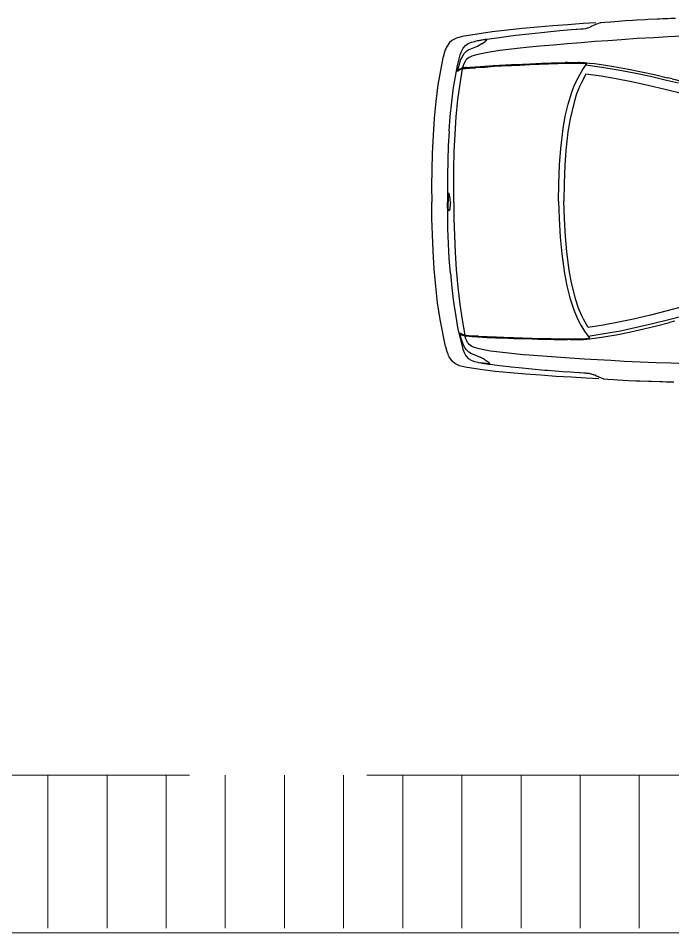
# Model space of a CAD drawing. Header units: inches. Extents: x 13 to 261, y -112 to -47.
# Drawn here: x 41.883 to 45.202, y -64.427 to -59.788 of the extents above; entities that cross this region are included whole.
import ezdxf

# ---------------------------------------------------------------- set-up
doc = ezdxf.new("R2010")
doc.units = ezdxf.units.IN
doc.header["$MEASUREMENT"] = 0
doc.linetypes.add('ACAD_ISO02W100', pattern=[15, 12, -3])
doc.linetypes.add('ACAD_ISO04W100', pattern=[30, 24, -3, 0, -3])
for name, color, linetype, lineweight in [('BANQUETA', 2, 'Continuous', 18), ('EJES', 1, 'ACAD_ISO04W100', 13), ('POY. LOSA', 212, 'ACAD_ISO02W100', 13)]:
    doc.layers.add(name, color=color, linetype=linetype, lineweight=lineweight)

msp = doc.modelspace()

# ---------------------------------------------------------------- linework, layer by layer
at = {"linetype": 'Continuous'}
for p, q in [((44.8116, -59.8105), (44.7472, -59.8151)), ((44.0377, -59.9855), (44.0367, -59.9885)), ((44.6689, -60.0118), (44.6559, -60.0124)), ((44.6689, -60.0118), (44.6974, -60.0116)), ((44.1108, -60.0528), (44.1103, -60.0568)), ((44.1502, -60.0379), (44.1427, -60.039)), ((44.1577, -60.0374), (44.1567, -60.0374)), ((45.1992, -60.0956), (45.1752, -60.0893)), ((45.2102, -61.3245), (45.1863, -61.3312)), ((44.1227, -61.3867), (44.1222, -61.3828)), ((44.1624, -61.4009), (44.1548, -61.4)), ((44.1699, -61.4013), (44.1689, -61.4013)), ((44.6815, -61.4178), (44.6685, -61.4174)), ((44.6815, -61.4178), (44.71, -61.4175)), ((44.0508, -61.4554), (44.0498, -61.4524)), ((44.8278, -61.6165), (44.7633, -61.613))]:
    msp.add_line(p, q, dxfattribs=at)
for points in [[(44.8346, -59.8103), (44.8371, -59.8098), (44.8571, -59.8081), (44.8861, -59.8054), (44.9076, -59.8037), (44.9616, -59.7992), (44.9985, -59.7969), (45.0185, -59.7957), (45.062, -59.7933), (45.076, -59.7927), (45.1225, -59.7907), (45.134, -59.7901), (45.152, -59.7895), (45.1775, -59.7887), (45.1915, -59.7881), (45.216, -59.7879)], [(44.7472, -59.8151), (44.6702, -59.8208), (44.5938, -59.8265), (44.5168, -59.8332), (44.4399, -59.8404), (44.363, -59.848), (44.2865, -59.8572), (44.2101, -59.8679), (44.1343, -59.8811), (44.1058, -59.8888), (44.0814, -59.9011), (44.07, -59.9112), (44.0542, -59.9348), (44.0503, -59.9428), (44.0484, -59.9484), (44.0445, -59.9599), (44.0377, -59.9855)], [(44.7159, -59.8434), (44.7359, -59.8417), (44.7414, -59.8412), (44.7479, -59.8406), (44.7604, -59.839), (44.7699, -59.8369), (44.7724, -59.8359), (44.7818, -59.8328), (44.7823, -59.8328), (44.7853, -59.8313)], [(44.7654, -59.8379), (44.7699, -59.8369), (44.7724, -59.8359), (44.7818, -59.8328), (44.7823, -59.8328), (44.7853, -59.8313)], [(44.8346, -59.8103), (44.8162, -59.817), (44.8157, -59.8175), (44.8102, -59.8195), (44.7998, -59.8241), (44.7908, -59.8287), (44.7863, -59.8308), (44.7853, -59.8313)], [(45.2538, -59.8786), (45.1788, -59.8822), (45.1038, -59.8864), (45.0224, -59.8911), (44.9414, -59.8964), (44.8735, -59.9015), (44.806, -59.9061), (44.7381, -59.9117), (44.6671, -59.9173), (44.5967, -59.9235), (44.5277, -59.9301), (44.4593, -59.9362), (44.4288, -59.9395), (44.3254, -59.9519), (44.2635, -59.9609), (44.23, -59.9677), (44.2061, -59.9729), (44.1831, -59.9797), (44.1692, -59.9863), (44.1573, -59.9954), (44.1528, -60.0004), (44.1489, -60.0065), (44.1415, -60.022), (44.1405, -60.0245), (44.1362, -60.0396)], [(44.1985, -59.905), (44.2005, -59.9045), (44.2139, -59.9014), (44.2199, -59.9003), (44.2434, -59.8961), (44.2514, -59.8945), (44.2729, -59.8918), (44.2823, -59.8903), (44.2958, -59.8886), (44.3228, -59.8849), (44.3558, -59.8806), (44.3672, -59.879), (44.4062, -59.8742), (44.4716, -59.8666), (44.5371, -59.8595), (44.5511, -59.8584), (44.6285, -59.8507), (44.6675, -59.8473), (44.687, -59.8456), (44.7114, -59.8434)], [(44.7114, -59.8434), (44.7134, -59.8434), (44.7159, -59.8434)], [(44.068, -60.3597), (44.0734, -60.2856), (44.0807, -60.2121), (44.0906, -60.1385), (44.0996, -60.0829), (44.1106, -60.0273), (44.1241, -59.9727), (44.1304, -59.9556), (44.1383, -59.9396), (44.1502, -59.9254), (44.1651, -59.9158), (44.182, -59.9092), (44.1985, -59.905)], [(44.2017, -59.9345), (44.1853, -59.9406), (44.1679, -59.9483), (44.1539, -59.9569), (44.142, -59.9685)], [(44.2342, -59.9175), (44.2117, -59.9304), (44.2017, -59.9345)], [(44.2342, -59.9175), (44.24, -59.9131), (44.2505, -59.906), (44.2545, -59.903), (44.2564, -59.901), (44.2589, -59.8985), (44.2594, -59.8975), (44.2584, -59.8965), (44.2534, -59.8965), (44.2529, -59.8965), (44.2509, -59.8965), (44.2409, -59.8976), (44.2118, -59.9018)], [(44.142, -59.9685), (44.1332, -59.9826), (44.1263, -59.9977), (44.1171, -60.0267), (44.1108, -60.0528)], [(44.0367, -59.9885), (44.0109, -60.1247), (44.0002, -60.2098), (43.992, -60.2954), (43.9862, -60.3809), (43.9821, -60.4745), (43.9798, -60.5565), (43.979, -60.639), (43.9793, -60.721)], [(44.1103, -60.0568), (44.1153, -60.0528), (44.1272, -60.0467), (44.1312, -60.0451), (44.1342, -60.0441), (44.1362, -60.0436), (44.1362, -60.0436), (44.1372, -60.0436), (44.1417, -60.043), (44.1487, -60.042), (44.1492, -60.042), (44.1502, -60.0419), (44.1562, -60.0414), (44.1752, -60.0402), (44.2012, -60.0385), (44.2032, -60.038), (44.2486, -60.0351), (44.2961, -60.0316), (44.3706, -60.0275), (44.3841, -60.0269), (44.4271, -60.025), (44.4765, -60.0225), (44.4765, -60.0225), (44.572, -60.0187), (44.6195, -60.0173), (44.6595, -60.0159), (44.662, -60.0159), (44.6805, -60.0157), (44.705, -60.0155), (44.7145, -60.0154), (44.721, -60.0153), (44.724, -60.0153), (44.7315, -60.0152), (44.767, -60.0179)], [(44.1577, -60.0374), (44.1721, -60.0363), (44.1721, -60.0363), (44.2001, -60.034), (44.2481, -60.0306), (44.2531, -60.0305), (44.2906, -60.0277), (44.3241, -60.0259), (44.384, -60.0229), (44.391, -60.0223), (44.4005, -60.0222), (44.4765, -60.0185), (44.4765, -60.0185), (44.5075, -60.0173), (44.536, -60.016), (44.553, -60.0153), (44.586, -60.0141), (44.629, -60.0132), (44.6559, -60.0124)], [(44.6232, -60.7152), (44.6239, -60.6272), (44.6281, -60.5317), (44.6343, -60.4481), (44.6459, -60.3475), (44.6564, -60.2849), (44.6708, -60.2233), (44.6898, -60.1626), (44.7045, -60.1255), (44.7216, -60.0893), (44.7428, -60.0526), (44.767, -60.0179)], [(44.6974, -60.0116), (44.7119, -60.0114), (44.7224, -60.0113), (44.7294, -60.0113), (44.7364, -60.0117), (44.754, -60.0125)], [(44.754, -60.0125), (44.78, -60.0148), (44.805, -60.0176), (44.829, -60.0204), (44.9031, -60.0322), (44.9773, -60.0456), (45.0434, -60.059), (45.109, -60.0734), (45.1752, -60.0893)], [(45.2309, -60.1178), (45.1708, -60.1028), (45.0886, -60.0836), (45.0069, -60.0663), (44.9248, -60.0505), (44.8427, -60.0373), (44.7606, -60.026)], [(44.0913, -60.72), (44.091, -60.6355), (44.0917, -60.551), (44.094, -60.4645), (44.0977, -60.3779), (44.1039, -60.2884), (44.1126, -60.1993), (44.1234, -60.1212), (44.1362, -60.0436)], [(44.1108, -60.0528), (44.1237, -60.0447), (44.1282, -60.0426), (44.1287, -60.0426)], [(44.1362, -60.0396), (44.1312, -60.0416), (44.1287, -60.0426)], [(44.1362, -60.0396), (44.1372, -60.0396), (44.1427, -60.039)], [(44.1567, -60.0374), (44.1557, -60.0374), (44.1527, -60.0379), (44.1502, -60.0379)], [(44.7615, -60.0715), (44.7389, -60.1132), (44.731, -60.1303), (44.7144, -60.1709), (44.7012, -60.213), (44.681, -60.2987), (44.6706, -60.3633), (44.6599, -60.4579), (44.6546, -60.535), (44.6509, -60.625), (44.6497, -60.715)], [(45.2372, -60.7098), (45.238, -60.6302), (45.2403, -60.5502), (45.2482, -60.4326), (45.2546, -60.3611), (45.2635, -60.2905), (45.2772, -60.2044), (45.2771, -60.1939), (45.274, -60.1849), (45.268, -60.1775), (45.2594, -60.173), (45.1637, -60.1489), (45.078, -60.1287), (44.9928, -60.1099), (44.9157, -60.0951), (44.8386, -60.0823), (44.7615, -60.0715)], [(45.1992, -60.0956), (45.2208, -60.1009), (45.2313, -60.1038), (45.2403, -60.1062)], [(44.068, -60.3597), (44.0637, -60.4347), (44.0614, -60.5098), (44.0595, -60.5848), (44.0591, -60.6523), (44.0588, -60.7203)], [(44.0743, -60.7202), (44.0737, -60.7112), (44.0731, -60.7012), (44.0715, -60.6922), (44.0699, -60.6847), (44.0699, -60.6842), (44.0674, -60.6762), (44.0649, -60.6762), (44.0625, -60.6898), (44.0621, -60.7033), (44.0623, -60.7203)], [(44.0498, -61.4524), (44.0216, -61.3167), (44.0093, -61.2318), (43.9996, -61.1463), (43.9923, -61.0609), (43.9865, -60.9675), (43.9827, -60.8855), (43.9805, -60.803), (43.9793, -60.721)], [(44.0745, -61.0807), (44.0688, -61.0057), (44.0651, -60.9307), (44.062, -60.8558), (44.0604, -60.7883), (44.0588, -60.7203)], [(44.0743, -60.7202), (44.0738, -60.7292), (44.0734, -60.7392), (44.072, -60.7482), (44.0706, -60.7557), (44.0706, -60.7562), (44.0682, -60.7642), (44.0657, -60.7642), (44.063, -60.7508), (44.0624, -60.7373), (44.0623, -60.7203)], [(44.0913, -60.72), (44.0925, -60.8045), (44.0948, -60.889), (44.0985, -60.9754), (44.1038, -61.0619), (44.1116, -61.1513), (44.1219, -61.2403), (44.1341, -61.3181), (44.1483, -61.3955)], [(44.6232, -60.7152), (44.6255, -60.8032), (44.6314, -60.8987), (44.6391, -60.9821), (44.6525, -61.0825), (44.6641, -61.1449), (44.6796, -61.2063), (44.6997, -61.2666), (44.715, -61.3034), (44.7328, -61.3393), (44.7546, -61.3756), (44.7795, -61.4099)], [(44.773, -61.3564), (44.7496, -61.3151), (44.7415, -61.2982), (44.7241, -61.2579), (44.7102, -61.216), (44.6885, -61.1307), (44.6769, -61.0663), (44.6645, -60.9719), (44.6578, -60.8949), (44.6525, -60.805), (44.6497, -60.715)], [(45.2372, -60.7098), (45.2394, -60.7892), (45.2431, -60.8692), (45.2532, -60.9866), (45.2608, -61.0581), (45.271, -61.1285), (45.2862, -61.2143), (45.2863, -61.2248), (45.2834, -61.2339), (45.2775, -61.2414), (45.269, -61.246), (45.1737, -61.2718), (45.0884, -61.2936), (45.0036, -61.3139), (44.9267, -61.3301), (44.8499, -61.3442), (44.773, -61.3564)], [(44.0745, -61.0807), (44.0811, -61.1546), (44.0898, -61.228), (44.101, -61.3014), (44.111, -61.3569), (44.123, -61.4122), (44.1374, -61.4666), (44.1441, -61.4836), (44.1522, -61.4995), (44.1644, -61.5134), (44.1794, -61.5227), (44.1965, -61.5291), (44.213, -61.5329)], [(45.2415, -61.3017), (45.1816, -61.3178), (45.0998, -61.3385), (45.0185, -61.3572), (44.9366, -61.3745), (44.8548, -61.3892), (44.7729, -61.4019)], [(44.7665, -61.4155), (44.7925, -61.4128), (44.8175, -61.4095), (44.8414, -61.4063), (44.9153, -61.3932), (44.9892, -61.3785), (45.0551, -61.3639), (45.1204, -61.3483), (45.1863, -61.3312)], [(44.1222, -61.3828), (44.1272, -61.3867), (44.1393, -61.3926), (44.1433, -61.3941), (44.1463, -61.395), (44.1483, -61.3955), (44.1483, -61.3955), (44.1493, -61.3955), (44.1538, -61.396), (44.1608, -61.3969), (44.1613, -61.3969), (44.1623, -61.3969), (44.1683, -61.3973), (44.1873, -61.3982), (44.2133, -61.3994), (44.2153, -61.3999), (44.2609, -61.402), (44.3084, -61.4046), (44.3829, -61.4074), (44.3964, -61.4078), (44.4394, -61.4089), (44.4889, -61.4105), (44.4889, -61.4105), (44.5845, -61.4126), (44.632, -61.4132), (44.672, -61.4138), (44.6745, -61.4138), (44.693, -61.4136), (44.7175, -61.4134), (44.727, -61.4133), (44.7335, -61.4133), (44.7365, -61.4133), (44.744, -61.4132), (44.7795, -61.4099)], [(44.1555, -61.4705), (44.1463, -61.4565), (44.1392, -61.4416), (44.1295, -61.4127), (44.1227, -61.3867)], [(44.1227, -61.3867), (44.1358, -61.3946), (44.1403, -61.3966), (44.1408, -61.3966)], [(44.1483, -61.3995), (44.1433, -61.3976), (44.1408, -61.3966)], [(45.2686, -61.5405), (45.1936, -61.5382), (45.1186, -61.5353), (45.0371, -61.5321), (44.956, -61.5283), (44.888, -61.5244), (44.8205, -61.521), (44.7524, -61.5166), (44.6814, -61.5123), (44.6108, -61.5074), (44.5418, -61.502), (44.4732, -61.4971), (44.4427, -61.4944), (44.3391, -61.4838), (44.277, -61.4759), (44.2435, -61.4697), (44.2194, -61.4649), (44.1964, -61.4586), (44.1823, -61.4522), (44.1702, -61.4433), (44.1657, -61.4384), (44.1616, -61.4324), (44.154, -61.417), (44.153, -61.4145), (44.1483, -61.3995)], [(44.1483, -61.3995), (44.1493, -61.3995), (44.1548, -61.4)], [(44.1689, -61.4013), (44.1679, -61.4013), (44.1649, -61.4009), (44.1624, -61.4009)], [(44.1699, -61.4013), (44.1844, -61.4022), (44.1844, -61.4022), (44.2124, -61.4039), (44.2604, -61.4065), (44.2654, -61.4065), (44.3029, -61.4086), (44.3364, -61.4098), (44.3965, -61.4118), (44.4035, -61.4122), (44.413, -61.4122), (44.489, -61.4145), (44.489, -61.4145), (44.52, -61.4152), (44.5485, -61.4159), (44.5655, -61.4163), (44.5985, -61.417), (44.6415, -61.4171), (44.6685, -61.4174)], [(44.71, -61.4175), (44.7245, -61.4174), (44.735, -61.4173), (44.742, -61.4172), (44.749, -61.4166), (44.7665, -61.4155)], [(44.7633, -61.613), (44.6862, -61.6087), (44.6097, -61.6044), (44.5326, -61.5991), (44.4556, -61.5933), (44.3785, -61.587), (44.302, -61.5792), (44.2254, -61.5698), (44.1493, -61.558), (44.1207, -61.5508), (44.0961, -61.539), (44.0845, -61.5291), (44.0683, -61.5057), (44.0642, -61.4978), (44.0622, -61.4923), (44.0581, -61.4808), (44.0508, -61.4554)], [(44.2158, -61.5034), (44.1992, -61.4976), (44.1817, -61.4902), (44.1676, -61.4819), (44.1555, -61.4705)], [(44.2451, -61.518), (44.2258, -61.5073), (44.2158, -61.5034)], [(44.213, -61.5329), (44.215, -61.5334), (44.2286, -61.5363), (44.2346, -61.5373), (44.2581, -61.541), (44.2661, -61.5425), (44.2876, -61.5448), (44.2972, -61.5462), (44.3107, -61.5476), (44.3377, -61.5508), (44.3707, -61.5545), (44.3822, -61.5559), (44.4213, -61.5601), (44.4868, -61.5665), (44.5524, -61.5724), (44.5664, -61.5733), (44.644, -61.5796), (44.683, -61.5822), (44.7025, -61.5836), (44.727, -61.5854)], [(44.2451, -61.518), (44.265, -61.531), (44.269, -61.5339), (44.2711, -61.5359), (44.2736, -61.5384), (44.2741, -61.5394), (44.2731, -61.5404), (44.2681, -61.5405), (44.2676, -61.5405), (44.2656, -61.5405), (44.2556, -61.5396), (44.2264, -61.5359)], [(44.727, -61.5854), (44.729, -61.5853), (44.7315, -61.5853)], [(44.7315, -61.5853), (44.7515, -61.5866), (44.757, -61.5871), (44.7635, -61.5875), (44.7761, -61.5889), (44.7856, -61.5908), (44.7881, -61.5918), (44.7976, -61.5947), (44.7981, -61.5947), (44.8011, -61.5962)], [(44.7811, -61.5899), (44.7856, -61.5908), (44.7881, -61.5918), (44.7976, -61.5947), (44.7981, -61.5947), (44.8011, -61.5962)], [(44.8508, -61.6162), (44.8322, -61.6099), (44.8317, -61.6094), (44.8262, -61.6075), (44.8157, -61.6031), (44.8066, -61.5986), (44.8021, -61.5967), (44.8011, -61.5962)], [(44.8508, -61.6162), (44.8533, -61.6167), (44.8733, -61.618), (44.9023, -61.6203), (44.9239, -61.6216), (44.9779, -61.6251), (45.0149, -61.6268), (45.0349, -61.6276), (45.0784, -61.6292), (45.0924, -61.6296), (45.1389, -61.6307), (45.1504, -61.6311), (45.1685, -61.6314), (45.194, -61.6317), (45.208, -61.6321)]]:
    msp.add_lwpolyline(points, dxfattribs=at)
at = {"layer": 'BANQUETA'}
msp.add_line((26.3507, -64.4268), (96.3507, -64.4268), dxfattribs=at)
msp.add_line((26.3507, -64.4268), (96.3507, -64.4268), dxfattribs=at)
at = {"layer": 'EJES', "ltscale": 0.3}
for p, q in [((42.0325, -64.4029), (42.0325, -63.6268)), ((42.3325, -64.4029), (42.3325, -63.6268)), ((42.6325, -64.4029), (42.6325, -63.6268)), ((42.9325, -64.4029), (42.9325, -63.6268)), ((43.2325, -64.4029), (43.2325, -63.6268)), ((43.5325, -64.4029), (43.5325, -63.6268)), ((43.8325, -64.4029), (43.8325, -63.6268)), ((44.1325, -64.4029), (44.1325, -63.6268)), ((44.4325, -64.4029), (44.4325, -63.6268)), ((44.7325, -64.4029), (44.7325, -63.6268)), ((45.0325, -64.4029), (45.0325, -63.6268))]:
    msp.add_line(p, q, dxfattribs=at)
at = {"layer": 'POY. LOSA', "ltscale": 0.3}
msp.add_line((16.6507, -63.6268), (53.9654, -63.6268), dxfattribs=at)

doc.saveas('drawing.dxf')
